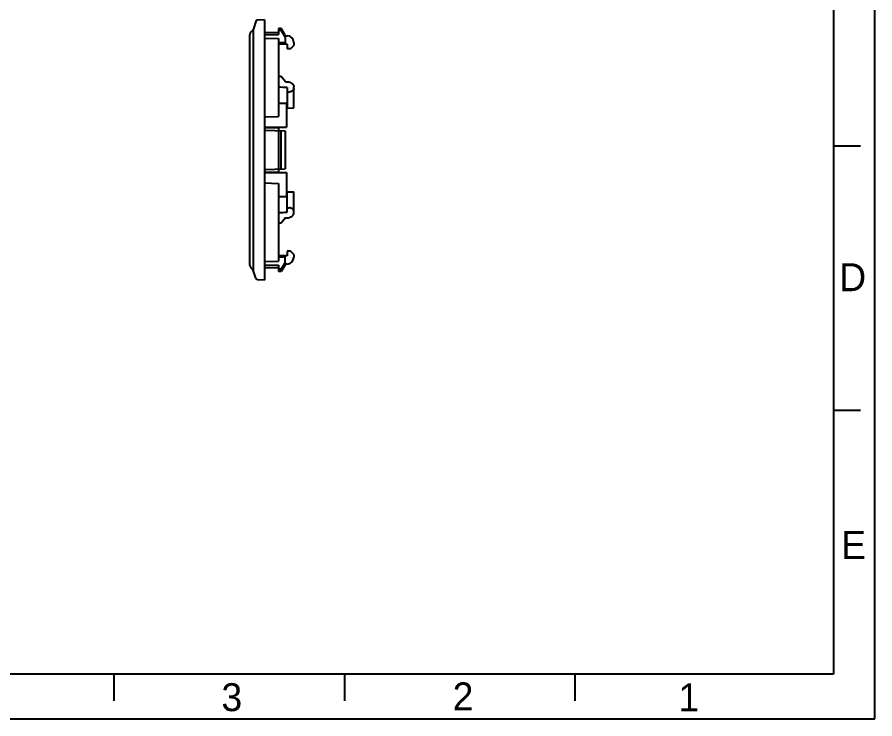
# Model space of a CAD drawing. Header units: millimetres. Extents: x 0 to 297, y 0 to 210.
# Drawn here: x 168.5 to 297, y 0 to 105.1 of the extents above; entities that cross this region are included whole.
import ezdxf

# ---------------------------------------------------------------- set-up
doc = ezdxf.new("R2010")
doc.units = ezdxf.units.MM
doc.header["$LTSCALE"] = 16.335
doc.layers.get('0').update_dxf_attribs({"linetype": 'CONTINUOUS'})
doc.styles.add('TEXTSTYLE_2', font='txt')

msp = doc.modelspace()

# ---------------------------------------------------------------- linework, layer by layer
at = {"color": 7, "linetype": 'Continuous'}
for p, q in [((297, 0), (297, 210)), ((290.829, 203.314), (290.829, 6.683)), ((204.259, 104.475), (203.845, 103.233)), ((205.545, 104.733), (204.528, 104.68)), ((205.545, 104.733), (205.545, 65.733)), ((203.492, 102.879), (203.845, 103.233)), ((203.845, 103.233), (203.845, 67.233)), ((205.545, 102.833), (207.645, 102.833)), ((207.645, 103.433), (207.645, 102.493)), ((208.068, 103.433), (207.645, 103.433)), ((208.068, 103.107), (207.645, 103.104)), ((208.068, 103.107), (208.068, 103.433)), ((208.645, 102.433), (208.068, 103.433)), ((203.345, 67.94), (203.345, 102.526)), ((205.545, 102.478), (207.645, 102.493)), ((205.545, 101.946), (207.645, 101.922)), ((207.645, 101.922), (207.645, 90.256)), ((208.645, 102.433), (208.645, 101.275)), ((208.645, 102.333), (208.945, 102.333)), ((208.945, 101.083), (207.645, 101.083)), ((208.945, 101.083), (208.945, 100.383)), ((209.445, 100.383), (208.945, 100.383)), ((209.445, 100.383), (209.945, 100.883)), ((209.945, 101.333), (209.945, 100.883)), ((208.068, 96.219), (207.645, 96.231)), ((208.703, 95.427), (208.068, 96.219)), ((208.703, 95.427), (208.945, 95.42)), ((208.945, 94.575), (208.945, 91.502)), ((208.945, 93.904), (209.238, 93.896)), ((209.592, 93.989), (209.799, 94.129)), ((209.945, 91.537), (209.945, 94.687)), ((207.645, 92.248), (208.845, 92.248)), ((208.845, 92.248), (208.845, 88.617)), ((208.845, 91.498), (209.945, 91.537)), ((205.545, 90.183), (207.645, 90.256)), ((205.545, 88.617), (208.845, 88.617)), ((205.545, 88.583), (207.645, 88.51)), ((205.545, 88.183), (208.645, 88.075)), ((207.645, 88.51), (207.645, 81.956)), ((208.068, 82.371), (208.068, 88.095)), ((208.645, 88.075), (208.645, 82.391)), ((290.829, 85.835), (294.839, 85.835)), ((205.545, 82.283), (208.645, 82.391)), ((205.545, 81.883), (207.645, 81.956)), ((205.545, 81.836), (208.845, 81.836)), ((208.845, 81.835), (208.845, 78.23)), ((205.545, 80.283), (207.645, 80.21)), ((207.645, 80.21), (207.645, 68.544)), ((208.845, 78.968), (209.945, 78.929)), ((208.945, 75.891), (208.945, 78.964)), ((209.945, 75.779), (209.945, 78.929)), ((207.645, 78.23), (208.845, 78.23)), ((208.945, 76.561), (209.238, 76.57)), ((209.592, 76.477), (209.799, 76.336)), ((208.703, 75.038), (208.068, 74.246)), ((208.703, 75.038), (208.945, 75.045)), ((208.068, 74.246), (207.645, 74.235)), ((209.445, 70.083), (208.945, 70.083)), ((208.945, 70.083), (208.945, 69.383)), ((209.945, 69.583), (209.445, 70.083)), ((209.945, 69.583), (209.945, 69.133)), ((205.545, 68.52), (207.645, 68.544)), ((208.945, 69.383), (207.645, 69.383)), ((208.645, 68.033), (208.645, 69.191)), ((208.945, 68.133), (208.645, 68.133)), ((203.492, 67.586), (203.845, 67.233)), ((204.259, 65.991), (203.845, 67.233)), ((205.545, 67.988), (207.645, 67.973)), ((205.545, 67.633), (207.645, 67.633)), ((207.645, 67.973), (207.645, 67.033)), ((208.068, 67.359), (207.645, 67.361)), ((208.068, 67.033), (207.645, 67.033)), ((208.645, 68.033), (208.068, 67.033)), ((208.068, 67.033), (208.068, 67.359)), ((205.545, 65.733), (204.528, 65.786)), ((290.829, 46.259), (294.839, 46.259)), ((290.829, 6.683), (6.171, 6.683)), ((183.037, 2.673), (183.037, 6.683)), ((217.573, 2.673), (217.573, 6.683)), ((252.11, 2.673), (252.11, 6.683)), ((0, 0), (297, 0))]:
    msp.add_line(p, q, dxfattribs=at)
for centre, radius, start, end in [((204.544, 104.38), 0.3, 93, 161.56505), ((203.845, 102.526), 0.5, 135, 180), ((208.945, 101.333), 1, 0, 90), ((208.945, 69.133), 1, 270, 0), ((203.845, 67.94), 0.5, 180, 225), ((204.544, 66.086), 0.3, 198.43495, 267)]:
    msp.add_arc(centre, radius, start, end, dxfattribs=at)
for centre, major_axis, ratio, start_param, end_param in [((306.223, 85.233), (469.635, 0), 0.0349208, 1.7800956, 1.7822729), ((143.381, 85.233), (455.316, -11.394), 0.0243573, 1.4269069, 1.4297916), ((143.381, 85.233), (455.316, 11.394), 0.0243573, -1.4297916, -1.4269069), ((306.223, 85.233), (469.635, 0), 0.0349208, -1.7822729, -1.7800956)]:
    msp.add_ellipse(centre, major_axis=major_axis, ratio=ratio, start_param=start_param, end_param=end_param, dxfattribs=at)
for points in [[(208.068, 103.107), (208.26, 102.769), (208.453, 102.43), (208.645, 102.092)], [(208.645, 68.374), (208.453, 68.035), (208.26, 67.697), (208.068, 67.359)]]:
    msp.add_open_spline(points, degree=3, dxfattribs=at)
for points, knots in [([(208.945, 95.42), (209.075, 95.417), (209.327, 95.375), (209.653, 95.219), (209.851, 95.015), (209.932, 94.829), (209.945, 94.734), (209.945, 94.687)], [0, 0, 0, 0, 0.2877775, 0.555475, 0.7905765, 0.8975769, 1, 1, 1, 1]), ([(209.592, 93.989), (209.568, 93.973), (209.459, 93.914), (209.332, 93.893), (209.238, 93.896)], [0, 0, 0, 0, 0.233967, 1, 1, 1, 1]), ([(209.945, 94.375), (209.945, 94.328), (209.915, 94.229), (209.842, 94.159), (209.799, 94.129)], [0, 0, 0, 0, 0.4715897, 1, 1, 1, 1]), ([(209.592, 76.477), (209.568, 76.493), (209.459, 76.552), (209.332, 76.573), (209.238, 76.57)], [0, 0, 0, 0, 0.233967, 1, 1, 1, 1]), ([(209.945, 76.091), (209.945, 76.137), (209.915, 76.237), (209.842, 76.307), (209.799, 76.336)], [0, 0, 0, 0, 0.4715897, 1, 1, 1, 1]), ([(208.945, 75.045), (209.075, 75.049), (209.327, 75.09), (209.653, 75.247), (209.851, 75.451), (209.932, 75.637), (209.945, 75.732), (209.945, 75.779)], [0, 0, 0, 0, 0.2877775, 0.555475, 0.7905765, 0.8975769, 1, 1, 1, 1])]:
    msp.add_open_spline(points, degree=3, knots=knots, dxfattribs=at)

# ---------------------------------------------------------------- texts
at = {"color": 7, "linetype": 'Continuous', "char_height": 4.183, "width": 4.18311, "attachment_point": 1, "line_spacing_factor": 0.9, "style": 'TEXTSTYLE_2'}
for s, insert in [('D', (291.66, 68.248)), ('E', (291.95, 28.133)), ('3', (199.102, 5.337)), ('2', (233.744, 5.451)), ('1', (267.578, 5.319))]:
    msp.add_mtext(s, dxfattribs=dict(at, insert=insert))

doc.saveas('drawing.dxf')
